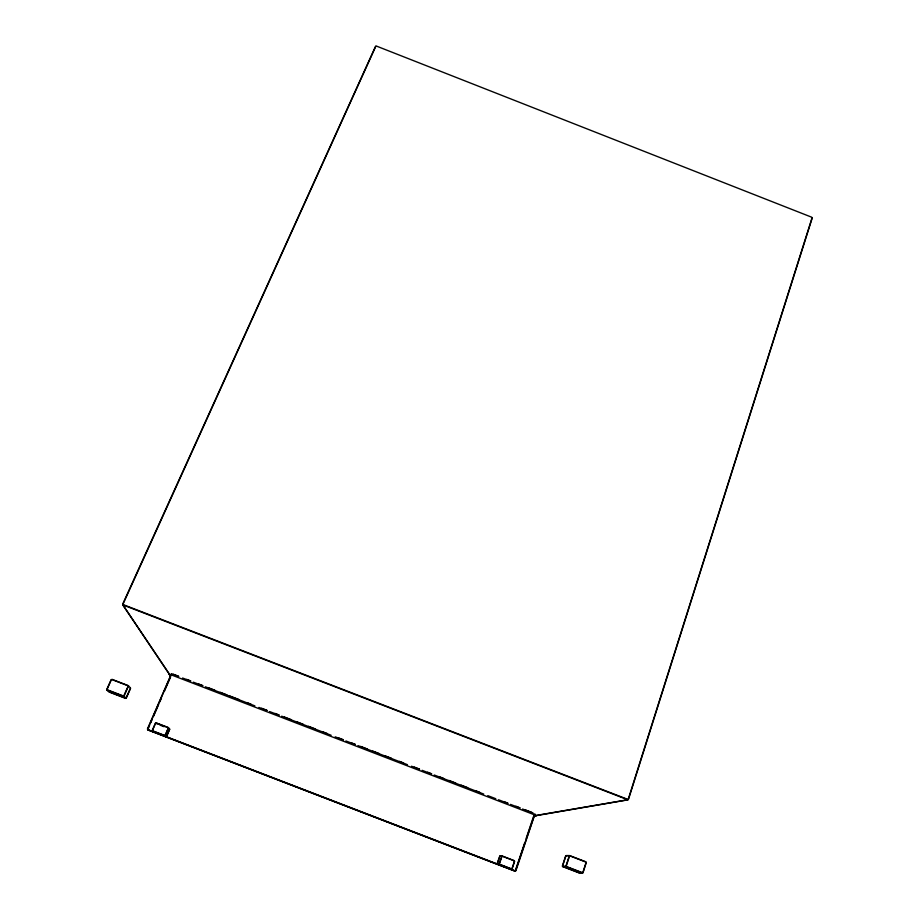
<?xml version="1.0" encoding="UTF-8"?>
<svg xmlns="http://www.w3.org/2000/svg" width="919" height="919" viewBox="0 0 919 919"><rect width="100%" height="100%" fill="white"/><g stroke="black" fill="none" stroke-linecap="round" stroke-linejoin="round"><path stroke-width="1.38" d="M628.309 799.059L812.074 217.723M628.539 799.197L812.235 217.975M582.876 872.464L586.069 862.516M583.06 872.556L586.253 862.608M565.966 865.974L569.206 856.048M566.253 866.066L569.493 856.14M562.428 865.859L565.622 856.06M562.612 865.951L565.805 856.152M515.283 870.718L524.806 842.424M526.162 838.392L533.87 815.486M515.525 870.798L534.778 814.062M515.869 870.821L534.938 814.142M511.952 868.742L514.491 861.218M512.101 868.8L514.629 861.287M497.133 863.768L499.672 856.336M497.282 863.837L499.396 857.634M499.166 863.826L501.728 856.324M499.373 863.906L501.935 856.393M165.11 735.326L168.257 728.009M165.317 735.407L168.453 728.089M166.396 736.556L169.51 729.307M166.569 736.613L169.67 729.364M147.396 729.077L171.302 674.018M147.626 729.284L171.497 674.064M147.856 729.387L149.556 725.459M150.693 722.839L151.83 720.22M153.542 716.292L158.654 704.517M159.791 701.898L161.491 697.969M164.329 691.421L170.578 677.027M152.278 730.398L155.449 723.092M152.439 730.444L155.61 723.138M123.847 695.775L128.109 686.183M124.122 695.901L128.373 686.309M126.11 697.935L130.291 688.469M126.317 698.003L130.498 688.526M106.857 689.25L111.153 679.669M107.063 689.319L111.36 679.727M122.755 604.001L375.549 46.295M123.043 604.07L375.848 46.226M536.57 815.36L628.286 799.668M534.077 816.003L627.872 799.863M533.778 816.152L536.57 815.681M500.039 855.957L502.015 855.945M566.115 855.578L569.562 855.555M499.798 856.083L501.774 856.071M565.805 855.727L569.24 855.704M497.087 864.021L499.04 864.09M562.382 866.203L565.794 866.318M497.202 864.274L499.155 864.342M562.543 866.537L565.943 866.651M509.896 868.949L511.963 869.064M579.257 872.694L582.876 872.889M509.654 869.064L511.722 869.179M578.947 872.855L582.566 873.05M515.444 871.246L147.672 729.766M152.588 730.789L164.765 735.476M499.534 864.251L511.619 868.903M152.52 730.996L164.696 735.682M499.442 864.434L511.527 869.087M147.741 729.537L515.329 870.925M147.902 729.962L514.87 871.12M123.284 604.656L627.734 799.346M123.18 605.035L627.551 799.679M173.335 674.236L178.688 676.292M186.718 679.394L190.727 680.945M198.757 684.035L202.777 685.585M208.131 687.642L214.816 690.226M220.169 692.283L226.855 694.867M229.532 695.89L238.906 699.508M246.935 702.598L250.944 704.149M261.651 708.273L267.004 710.33M275.034 713.431L279.043 714.971M284.396 717.038L291.093 719.611M296.446 721.679L303.132 724.252M308.485 726.32L315.183 728.893M323.201 731.995L327.221 733.534M337.928 737.658L343.281 739.726M351.311 742.816L355.32 744.367M360.673 746.435L367.37 749.008M372.712 751.076L379.409 753.649M384.762 755.717L391.448 758.29M399.478 761.38L403.498 762.931M414.205 767.055L419.558 769.123M427.576 772.213L431.597 773.764M439.627 776.854L443.636 778.404M448.989 780.461L455.686 783.045M461.039 785.102L467.725 787.686M475.755 790.777L479.764 792.327M503.853 801.609L507.874 803.16M515.904 806.25L519.913 807.801M525.266 809.857L531.952 812.442M171.887 673.891L178.585 676.476M182.594 678.015L190.624 681.117M193.3 682.151L202.674 685.758M205.351 686.792L254.873 705.872M258.882 707.423L266.912 710.513M269.589 711.547L278.962 715.154M281.639 716.188L331.162 735.269M335.171 736.82L343.212 739.91M345.889 740.944L355.251 744.551M357.928 745.585L407.45 764.677M411.471 766.216L419.501 769.318M422.177 770.34L431.539 773.959M434.216 774.993L483.739 794.073M487.759 795.624L495.789 798.714M498.466 799.748L507.828 803.355M510.504 804.389L519.878 807.996M522.555 809.03L533.261 813.154M169.176 674.075L536.317 815.544M111.969 679.325L128.063 685.528M569.952 855.681L585.885 861.815M111.831 679.532L127.925 685.735M569.929 855.922L585.862 862.056M107.247 689.767L123.376 695.982M566.472 866.537L582.451 872.682M107.167 690.043L123.307 696.246M566.334 866.778L582.313 872.935M109.717 692.007L124.318 697.624M562.819 866.41L578.579 872.476M109.579 692.214L125.501 698.348M562.796 866.663L578.556 872.728M156.058 722.816L168.211 727.492M502.302 856.037L514.364 860.678M155.966 722.989L168.12 727.664M502.268 856.232L514.33 860.873M160.078 725.171L164.087 726.711M376.365 46.053L811.81 217.252M106.765 689.629L109.085 691.72M152.198 730.674L153.53 731.869M106.891 689.962L109.212 692.053M152.301 730.927L153.634 732.121M123.674 696.418L125.788 698.429M164.972 735.797L166.178 736.946M124.019 696.269L126.121 698.279M165.225 735.682L166.431 736.831M155.839 722.748L157.126 724.023M128.43 685.689L130.601 688.159M168.487 727.618L169.751 729.089M168.763 673.673L170.314 676.097M122.629 604.518L169.107 673.753M122.801 604.955L169.245 674.075"/></g></svg>
